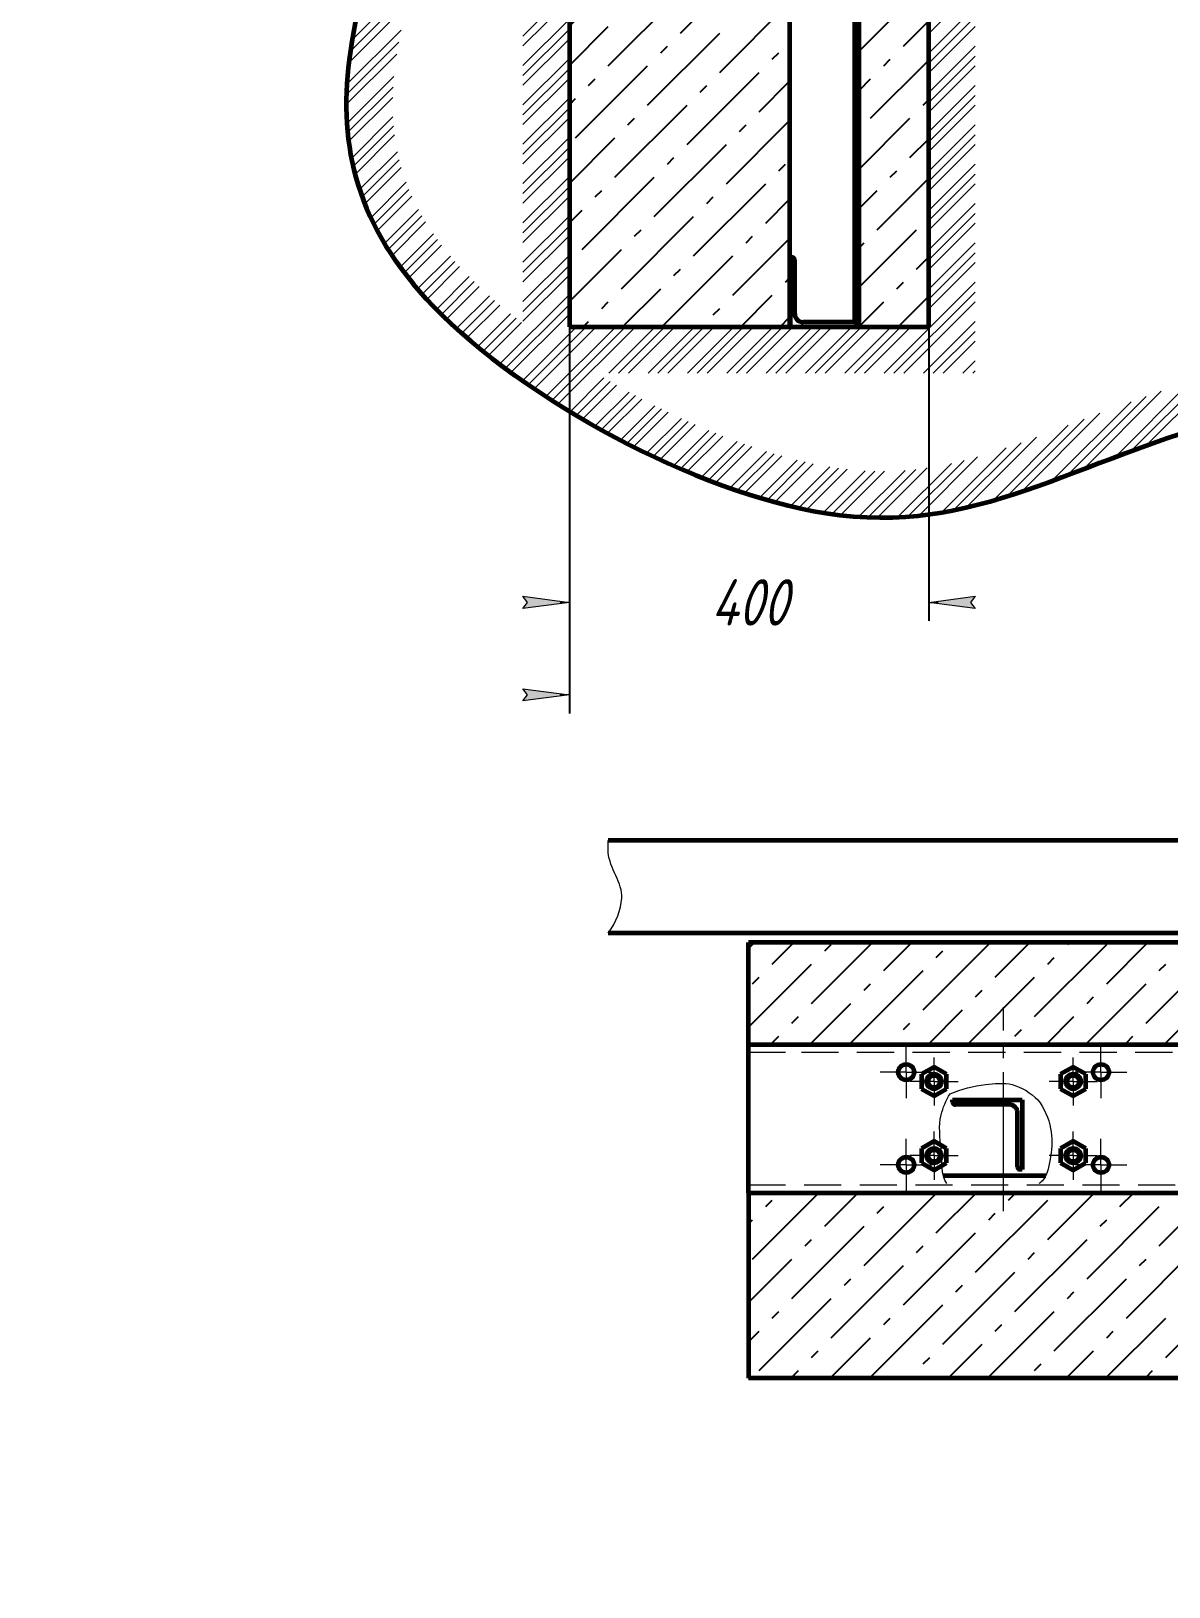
# Model space of a CAD drawing. Header units: millimetres. Extents: x 0 to 594, y 0 to 420.
# Drawn here: x 0 to 122.7, y 0 to 167.8 of the extents above; entities that cross this region are included whole.
import ezdxf

# ---------------------------------------------------------------- set-up
doc = ezdxf.new("R2010")
doc.units = ezdxf.units.MM
for name, pattern in [('K5LT32768', [0]), ('K5LT_AXLED', [19.5, 15, -1.5, 1.5, -1.5]), ('K5LT_BASIC', [0]), ('K5LT_DASHED', [6, 4, -2]), ('K5LT_THIN', [0])]:
    doc.linetypes.add(name, pattern=pattern)
doc.layers.add('LAYER', color=7, linetype='Continuous')
doc.layers.add('Системный слой', color=7, linetype='Continuous')
doc.styles.add('KDIMTEXTSTYLE', font='GOST_AU.SHX', dxfattribs={"width": 0.96, "oblique": 15, "height": 5})
doc.dimstyles.new('KDIMSTYLE (0.10)', dxfattribs={"dimtxt": 5, "dimasz": 1, "dimexe": 2, "dimexo": 0, "dimgap": 1, "dimtad": 1, "dimlfac": 9.99999985098839, "dimtxsty": 'KDIMTEXTSTYLE', "dimsah": 1, "dimcen": 0, "dimdle": 1, "dimadec": 0, "dimazin": 0, "dimtfac": 0.667, "dimtmove": 0, "dimatfit": 3, "dimfxl": 1, "dimtvp": 1, "dimtolj": 1, "dimtzin": 0, "dimarcsym": 0})
pattern_1 = [(45, (0, 0), (-4.242640687119285, 4.242640687119286), [11, -5]), (45, (9.19238815542512, 9.192388155425117), (-4.242640687119285, 4.242640687119286), [1, -15]), (45, (3.535533905932738, 7.778174593052023), (-4.242640687119285, 4.242640687119286), [11, -5]), (45, (12.72792206135786, 16.97056274847714), (-4.242640687119285, 4.242640687119286), [1, -15])]

# ---------------------------------------------------------------- blocks, each defined once
blk = doc.blocks.new('U168')
at = {"layer": 'Системный слой', "color": 5, "linetype": 'K5LT_BASIC', "lineweight": 60, "true_color": 0x0000ff}
for p, q in [((97.34842286083, 56.07295637277295), (95.99842284071343, 55.29353349775266)), ((98.69842288094648, 55.29353349775279), (97.34842286082991, 56.07295637277308)), ((95.99842284071345, 55.29353349775279), (95.99842284071345, 53.7346877477122)), ((95.99842284071345, 53.73468774771211), (97.34842286083003, 52.95526487269181)), ((97.34842286082991, 52.95526487269177), (98.69842288094648, 53.73468774771207)), ((98.69842288094648, 53.73468774771211), (98.69842288094648, 55.2935334977527))]:
    blk.add_line(p, q, dxfattribs=at)
blk = doc.blocks.new('U169')
at = {"layer": 'Системный слой', "color": 5, "linetype": 'K5LT_BASIC', "lineweight": 60, "true_color": 0x0000ff}
for p, q in [((112.3484230843474, 56.07295637277297), (110.9984230642308, 55.29353349775268)), ((113.6984231044639, 55.29353349775282), (112.3484230843473, 56.07295637277311)), ((110.9984230642308, 55.29353349775282), (110.9984230642308, 53.73468774771222)), ((110.9984230642308, 53.73468774771214), (112.3484230843474, 52.95526487269184)), ((112.3484230843473, 52.95526487269179), (113.6984231044639, 53.73468774771209)), ((113.6984231044639, 53.73468774771214), (113.6984231044639, 55.29353349775273))]:
    blk.add_line(p, q, dxfattribs=at)
blk = doc.blocks.new('U170')
at = {"layer": 'Системный слой', "color": 5, "linetype": 'K5LT_BASIC', "lineweight": 60, "true_color": 0x0000ff}
for p, q in [((112.3484230843474, 48.07295625356368), (110.9984230642308, 47.29353337854339)), ((110.9984230642308, 47.29353337854353), (110.9984230642308, 45.73468762850294)), ((113.6984231044639, 47.29353337854353), (112.3484230843473, 48.07295625356382)), ((113.6984231044639, 45.73468762850284), (113.6984231044639, 47.29353337854343)), ((110.9984230642308, 45.73468762850284), (112.3484230843474, 44.95526475348255)), ((112.3484230843473, 44.95526475348251), (113.6984231044639, 45.7346876285028))]:
    blk.add_line(p, q, dxfattribs=at)
blk = doc.blocks.new('U171')
at = {"layer": 'Системный слой', "color": 5, "linetype": 'K5LT_BASIC', "lineweight": 60, "true_color": 0x0000ff}
for p, q in [((97.34842286082996, 48.07295625356366), (95.99842284071339, 47.29353337854337)), ((95.9984228407134, 47.2935333785435), (95.9984228407134, 45.73468762850291)), ((98.69842288094644, 47.2935333785435), (97.34842286082987, 48.0729562535638)), ((98.69842288094644, 45.73468762850283), (98.69842288094644, 47.29353337854342)), ((95.9984228407134, 45.73468762850283), (97.34842286082998, 44.95526475348252)), ((97.34842286082987, 44.95526475348248), (98.69842288094644, 45.73468762850278))]:
    blk.add_line(p, q, dxfattribs=at)
blk = doc.blocks.new('U218')
at = {"layer": 'Системный слой', "color": 7, "linetype": 'K5LT32768', "lineweight": 18}
for p, q in [((34.6039865429651, 166.8724489494083), (41.23890041660619, 173.5073628247507)), ((34.40616008958216, 165.6139623259469), (40.85870143181781, 172.0665036616167)), ((53.03083194292203, 167.2680714308096), (58.03083194292203, 172.2680714308096)), ((53.03083194292201, 166.2074112590297), (58.03083194292202, 171.2074112590297)), ((96.78083252034173, 167.5310049652566), (101.7808325203418, 172.5310049652567)), ((34.2464958166817, 164.3936378812633), (40.50329686640519, 170.65043893099)), ((96.78083252034172, 165.4096846216969), (101.7808325203418, 170.409684621697)), ((34.04038171486674, 162.0662034358919), (39.88605455554607, 167.9118762765713)), ((53.03083194292203, 164.0860909154701), (58.03083194292203, 169.0860909154701)), ((53.03083194292203, 163.0254307436903), (58.03083194292202, 168.0254307436903)), ((96.78083252034172, 164.3490244499171), (101.7808325203418, 169.3490244499172)), ((96.78083252034173, 163.2883642781373), (101.7808325203418, 168.2883642781373)), ((33.99154321577932, 160.9567047650234), (39.63193084670888, 166.5970923959539)), ((53.03083194292203, 161.9647705719105), (58.03083194292203, 166.9647705719105)), ((96.78083252034172, 161.1670439345776), (101.7808325203418, 166.1670439345777)), ((33.97702840404013, 159.8815297813958), (39.41796253851264, 165.322463915971)), ((53.03083194292203, 159.8434502283508), (58.03083194292202, 164.8434502283508)), ((96.78083252034168, 160.1063837627978), (101.7808325203417, 165.1063837627978)), ((34.04523124851229, 157.8284122824182), (39.11716735473773, 162.9003483886436)), ((53.03083194292203, 158.782790056571), (58.03083194292201, 163.782790056571)), ((96.78083252034168, 159.045723591018), (101.7808325203417, 164.045723591018)), ((34.12506888075278, 156.8475897428789), (39.03061133138908, 161.7531321923435)), ((53.03083194292203, 157.7221298847912), (58.03083194292201, 162.7221298847911)), ((96.78083252034166, 156.9244032474583), (101.7808325203417, 161.9244032474584)), ((34.23351101521877, 155.8953717055588), (38.9851471454739, 160.6470078358201)), ((53.03083194292203, 155.6008095412315), (58.03083194292202, 160.6008095412315)), ((53.03083194292203, 154.5401493694517), (58.03083194292201, 159.5401493694517)), ((96.78083252034168, 155.8637430756785), (101.7808325203417, 160.8637430756785)), ((96.78083252034162, 154.8030829038986), (101.7808325203417, 159.8030829038987)), ((34.5307851889782, 154.0713255357649), (39.01161018165334, 158.5521505284399)), ((53.03083194292203, 153.4794891976719), (58.03083194292203, 158.4794891976719)), ((34.71703270738701, 153.1969128735356), (39.08029412048072, 157.5601742919171)), ((34.92672471068955, 152.3459447139163), (39.18366679381663, 156.6028867970434)), ((53.03083194292201, 151.3581688541122), (58.03083194292201, 156.3581688541122)), ((96.78083252034162, 152.681762560339), (101.7808325203417, 157.6817625603391)), ((96.7808325203416, 151.6211023885591), (101.7808325203417, 156.6211023885592)), ((35.41190850871204, 150.7098081683792), (39.48749239665072, 154.785392056318)), ((53.03083194292203, 150.2975086823324), (58.03083194292203, 155.2975086823324)), ((96.7808325203416, 150.5604422167793), (101.7808325203416, 155.5604422167794)), ((35.68528098766673, 149.9225204723645), (39.68448056268225, 153.9217200505698)), ((35.97785695422181, 149.1544362703296), (39.90926760180977, 153.0858469179138)), ((53.03083194292201, 149.2368485105526), (58.03083194292202, 154.2368485105526)), ((96.78083252034159, 148.4391218732196), (101.7808325203416, 153.4391218732197)), ((36.61699803041845, 147.6722570029645), (40.43582083192202, 151.4910798024524)), ((53.03083194292203, 147.115528166993), (58.03083194292203, 152.115528166993)), ((53.03083194292203, 146.0548679952131), (58.03083194292203, 151.0548679952131)), ((96.78083252034156, 147.3784617014398), (101.7808325203416, 152.3784617014399)), ((96.78083252034156, 146.31780152966), (101.7808325203416, 151.31780152966)), ((36.96188145441378, 146.956480255182), (40.73455595106424, 150.7291547518324)), ((37.32259984385722, 146.2565384723452), (41.05504125373965, 149.9889798826982)), ((53.03083194292201, 144.9942078234333), (58.03083194292201, 149.9942078234333)), ((38.08868950770628, 144.9013077931297), (41.75609812903133, 148.5687164144601)), ((38.49273771491902, 144.2446958285671), (42.13429807849846, 147.8862561921472)), ((53.03083194292201, 142.8728874798737), (58.03083194292202, 147.8728874798736)), ((96.78083252034155, 144.1964811861003), (101.7808325203416, 149.1964811861004)), ((96.78083252034155, 143.1358210143205), (101.7808325203416, 148.1358210143206)), ((38.90996975449869, 143.6012676963678), (42.52950122010275, 147.2207991619235)), ((53.03083194292201, 141.8122273080938), (58.03083194292202, 146.8122273080938)), ((96.78083252034153, 142.0751608425406), (101.7808325203416, 147.0751608425407)), ((39.78173930245958, 142.3517169007691), (43.36704705161202, 145.9370246450142)), ((40.23523325639052, 141.7445506829171), (43.80763279678024, 145.3169502233099)), ((40.69981985129607, 141.148477106044), (44.26169839043745, 144.7103556451763)), ((53.03083194292203, 140.751567136314), (58.03083194292201, 145.751567136314)), ((96.7808325203415, 139.953840498981), (101.7808325203415, 144.9538404989811)), ((41.66049076163324, 139.9878276712068), (45.207436042582, 143.5347729537721)), ((42.15574572088875, 139.4224224602992), (45.69782246929132, 142.9644992086157)), ((53.03083194292201, 138.6302467927543), (58.03083194292203, 143.6302467927544)), ((96.78083252034149, 138.8931803272012), (101.7808325203415, 143.8931803272012)), ((96.78083252034149, 137.8325201554213), (101.7808325203415, 142.8325201554214)), ((42.66043147550359, 138.8664480431339), (46.19910882683786, 142.4051253944684)), ((43.69666349730315, 137.7813597213735), (47.23228972400531, 141.3169859480676)), ((53.03083194292203, 137.5695866209746), (58.03083194292201, 142.5695866209745)), ((53.03083194292203, 136.5089264491947), (58.03083194292203, 141.5089264491947)), ((44.22743798235449, 137.2514740346456), (47.76310948163864, 140.7871455339297)), ((44.76606930968725, 136.729445189394), (48.30261739864751, 140.2659932787877)), ((50.51580523305414, 131.8725793957672), (58.03083194292201, 139.3876061056351)), ((91.96753613416858, 130.8979034256888), (101.7808325203415, 140.7111998118617)), ((93.02819630594838, 130.8979034256888), (101.7808325203415, 139.6505396400819)), ((45.8653759517632, 135.7074314887148), (49.4056691790306, 139.2477247159816)), ((46.4253904791782, 135.2067858443493), (49.96836307185841, 138.7497584370291)), ((46.99192969867131, 134.7126648920625), (50.53802383647101, 138.258759029863)), ((51.12225911729507, 131.4183731082283), (58.03083194292203, 138.3269459338553)), ((94.0888564777282, 130.8979034256888), (101.7808325203415, 138.5898794683021)), ((48.14360696276719, 133.7430218125996), (51.69706252184446, 137.2964773625409)), ((48.72831803803984, 133.2670727115848), (52.28593336538312, 136.8246880434356)), ((49.31869463877993, 132.7967891425913), (52.88074819809786, 136.3588427043704)), ((51.73381553797931, 130.9692693571326), (58.03083194292203, 137.2662857620755)), ((96.21017682128785, 130.8979034256888), (101.7808325203415, 136.4685591247424)), ((52.97182168073132, 130.0859551563251), (58.783769950095, 135.8979034256888)), ((53.59809235797159, 129.6515656617856), (59.84443012187481, 135.8979034256888)), ((54.22910596958511, 129.2219191016193), (60.90509029365465, 135.8979034256888)), ((55.50511244274659, 128.3766052312024), (63.02641063721427, 135.8979034256888)), ((56.15000249301215, 127.9608351061463), (64.0870708089941, 135.8979034256888)), ((56.79942907027787, 127.5496015151928), (65.14773098077393, 135.8979034256888)), ((62.26905132433356, 130.8979034256888), (67.26905132433357, 135.8979034256888)), ((63.32971149611338, 130.8979034256888), (68.32971149611339, 135.8979034256888)), ((64.39037166789319, 130.8979034256888), (69.39037166789322, 135.8979034256888)), ((66.51169201145285, 130.8979034256888), (71.51169201145287, 135.8979034256888)), ((67.57235218323265, 130.8979034256888), (72.57235218323268, 135.8979034256888)), ((68.63301235501248, 130.8979034256888), (73.63301235501248, 135.8979034256888)), ((70.75433269857211, 130.8979034256888), (75.75433269857214, 135.8979034256888)), ((71.81499287035196, 130.8979034256888), (76.81499287035196, 135.8979034256888)), ((72.87565304213177, 130.8979034256888), (77.87565304213177, 135.8979034256888)), ((74.9969733856914, 130.8979034256888), (79.99697338569142, 135.8979034256888)), ((76.05763355747123, 130.8979034256888), (81.05763355747123, 135.8979034256888)), ((77.11829372925106, 130.8979034256888), (82.11829372925106, 135.8979034256888)), ((79.2396140728107, 130.8979034256888), (84.23961407281072, 135.8979034256888)), ((80.30027424459053, 130.8979034256888), (85.30027424459053, 135.8979034256888)), ((81.36093441637036, 130.8979034256888), (86.36093441637036, 135.8979034256888)), ((83.48225475992999, 130.8979034256888), (88.48225475993, 135.8979034256888)), ((84.54291493170979, 130.8979034256888), (89.54291493170982, 135.8979034256888)), ((85.60357510348965, 130.8979034256888), (90.60357510348963, 135.8979034256888)), ((87.72489544704925, 130.8979034256888), (92.72489544704929, 135.8979034256888)), ((88.78555561882911, 130.8979034256888), (93.7855556188291, 135.8979034256888)), ((89.84621579060892, 130.8979034256888), (94.84621579060892, 135.8979034256888)), ((97.27083699306766, 130.8979034256888), (101.7808325203415, 135.4078989529626)), ((98.33149716484746, 130.8979034256888), (101.7808325203415, 134.3472387811827)), ((100.4528175084071, 130.8979034256888), (101.7808325203414, 132.2259184376231)), ((101.513477680187, 130.8979034256888), (101.7808325203414, 131.1652582658432)), ((58.11177522357094, 126.7406273249262), (61.75843897298992, 130.3872910743451)), ((58.77465551443174, 126.3428474440071), (62.4289105509293, 129.9971024805047)), ((59.44199349854167, 125.9495252563373), (63.10407979962844, 129.6116115574241)), ((116.8684830856069, 121.8577248801147), (124.9766705071533, 129.9659123017192)), ((118.5616870330805, 122.4902686558664), (126.4940602472469, 130.4226418699222)), ((120.2323886484925, 123.1003100994988), (127.9807517698891, 130.8486732139073)), ((60.79004532626185, 125.1762567404977), (64.46856876352703, 128.854780177763)), ((61.47077897333521, 124.7963302157913), (65.1579402064473, 128.4834914543428)), ((62.15601007835841, 124.4209011490347), (65.85211324208248, 128.1170043127613)), ((110.0491953227193, 119.2810778044073), (118.5920246548679, 127.8239071335266)), ((111.7388102306422, 119.9100325404427), (120.2344733107541, 128.4056956206595)), ((113.4465529790233, 120.5571151171489), (121.8468617923961, 128.9574239303998)), ((63.54008760844713, 123.6836583428991), (67.25507463678682, 127.3986453639035)), ((64.23901551256803, 123.3219260679107), (67.96399485638142, 127.0469054117183)), ((64.9426044398943, 122.9648548259712), (68.67798163475979, 126.7002320183168)), ((66.36402394329545, 122.2649539832928), (70.12155059030255, 126.0224806303011)), ((105.1989638636685, 117.6128268607119), (113.5230671557803, 125.9369301528049)), ((106.7701831122926, 118.1233859375382), (115.2304721299089, 126.5836749551537)), ((67.08200800714732, 121.9222778753649), (70.85136549028104, 125.6916353585055)), ((67.80496137965537, 121.5845710760932), (71.58671495297527, 125.3663246494896)), ((69.26620485113963, 120.9244942040217), (73.07466677504121, 124.7329561279233)), ((70.00474174260219, 120.602370923753), (73.82764511222535, 124.425274293324)), ((103.6809702983077, 117.1554934671123), (111.8094277341359, 125.2839509029279)), ((70.74874392815514, 120.2857129374899), (74.58691504495363, 124.123884054272)), ((72.25380852524796, 119.6694571910072), (76.12536839000242, 123.5410170557612)), ((73.01525062318242, 119.3702391171614), (76.90515601653502, 123.260144510514)), ((73.78292187996854, 119.0772502021677), (77.69245445083342, 122.9867827730353)), ((98.15872804866818, 115.8758919045934), (105.1297766406732, 122.846940496597)), ((99.45954005929568, 116.1160437439568), (106.748808256872, 123.4053119410814)), ((100.8119524026882, 116.4077959150986), (108.4096713772738, 124.0055148877934)), ((75.33797353924737, 118.5109815178869), (79.2912967557439, 122.4643047349299)), ((76.1259412247926, 118.2382890316524), (80.10385675668851, 122.2162045651968)), ((76.92132160217955, 117.9730092372634), (80.92598603075444, 121.977673666005)), ((78.53593917060815, 117.4663064625158), (82.60201534351165, 121.5323826350319)), ((79.35612233309894, 117.225829453338), (83.45780417826553, 121.3275112980059)), ((80.18563010914362, 116.9946770571597), (84.32701937575561, 121.136066323723)), ((93.40385110044068, 115.3636556434879), (99.21313669858878, 121.1729412416318)), ((94.532321994423, 115.4314663676222), (100.6016938302103, 121.5008382014735)), ((95.69865193266575, 115.5371361321602), (102.0514374387636, 121.8899216382519)), ((81.87535820913902, 116.5630848135399), (86.11212921591223, 120.7998558210167)), ((82.73722739561669, 116.3642938378153), (87.03223095338899, 120.6592973860114)), ((83.61177166030765, 116.1781779211493), (87.97376861718433, 120.5401748799519)), ((85.4040856599063, 115.8491715787132), (89.93034419253888, 120.3754301099345)), ((86.32510802451345, 115.709533770046), (90.95073491355447, 120.3351606590562)), ((87.26495860186296, 115.588724175585), (92.00333024881797, 120.32709582254)), ((89.20779476759402, 115.4102399977687), (94.21968423675786, 120.4221294669216)), ((90.21457835358883, 115.3563634123601), (95.39152814159898, 120.5333131999815)), ((91.24782948285886, 115.3289543694627), (96.61157039614186, 120.6926952827573))]:
    blk.add_line(p, q, dxfattribs=at)
blk = doc.blocks.new('KDIMARROW_01')
at = {"layer": 'LAYER'}
blk.add_hatch(color=0, dxfattribs=at).paths.add_polyline_path([(0, 0), (-5, 0.658262491226197), (-4.5, 5.51091059616309e-16), (-5, -0.6582624912261956)])
at = {"layer": 'LAYER', "color": 0, "linetype": 'K5LT_THIN', "lineweight": 18}
for p, q in [((-4.5, 5.51091059616309e-16), (-5, 0.658262491226197)), ((-5, 0.658262491226197), (0, 0)), ((0, 0), (-5, -0.6582624912261956)), ((-5, -0.6582624912261956), (-4.5, 5.51091059616309e-16))]:
    blk.add_line(p, q, dxfattribs=at)
at = {"layer": 'Системный слой', "color": 0, "linetype": 'K5LT_THIN', "lineweight": 18}
blk.add_line((0, 0), (-1, 0), dxfattribs=at)
blk = doc.blocks.new('U220')
at = {"layer": 'Системный слой', "color": 30, "linetype": 'K5LT_AXLED', "lineweight": 18, "true_color": 0xff8000}
for q in [(94.34842281612634, 58.31411064955543), (91.54842280420542, 55.51411063763451), (94.34842281612634, 52.71411062571358), (97.14842282804727, 55.51411063763451)]:
    blk.add_line((94.34842281612634, 55.51411063763451), q, dxfattribs=at)
blk = doc.blocks.new('U221')
at = {"layer": 'Системный слой', "color": 30, "linetype": 'K5LT_AXLED', "lineweight": 18, "true_color": 0xff8000}
for q in [(94.34842281612634, 48.31411050054307), (91.54842280420542, 45.51411048862214), (97.14842282804727, 45.51411048862214), (94.34842281612634, 42.71411047670121)]:
    blk.add_line((94.34842281612634, 45.51411048862214), q, dxfattribs=at)
blk = doc.blocks.new('U222')
at = {"layer": 'Системный слой', "color": 30, "linetype": 'K5LT_AXLED', "lineweight": 18, "true_color": 0xff8000}
for q in [(97.34842286082991, 49.11411051246387), (94.74842285188922, 46.51411050352317), (99.94842286977061, 46.51411050352317), (97.34842286082991, 43.91411049458247)]:
    blk.add_line((97.34842286082991, 46.51411050352317), q, dxfattribs=at)
blk = doc.blocks.new('U223')
at = {"layer": 'Системный слой', "color": 30, "linetype": 'K5LT_AXLED', "lineweight": 18, "true_color": 0xff8000}
for q in [(97.34842286082988, 57.11411063167312), (94.74842285188919, 54.51411062273242), (97.34842286082988, 51.91411061379173), (99.94842286977058, 54.51411062273242)]:
    blk.add_line((97.34842286082988, 54.51411062273242), q, dxfattribs=at)
blk = doc.blocks.new('U231')
at = {"layer": 'Системный слой', "color": 30, "linetype": 'K5LT_AXLED', "lineweight": 18, "true_color": 0xff8000}
for q in [(112.3484230843473, 57.11411063167318), (109.7484230754066, 54.51411062273248), (112.3484230843473, 51.91411061379178), (114.948423093288, 54.51411062273248)]:
    blk.add_line((112.3484230843473, 54.51411062273248), q, dxfattribs=at)
blk = doc.blocks.new('U232')
at = {"layer": 'Системный слой', "color": 30, "linetype": 'K5LT_AXLED', "lineweight": 18, "true_color": 0xff8000}
for q in [(115.3484231290507, 58.31411064955506), (112.5484231171298, 55.51411063763414), (118.1484231409717, 55.51411063763414), (115.3484231290507, 52.71411062571321)]:
    blk.add_line((115.3484231290507, 55.51411063763414), q, dxfattribs=at)
blk = doc.blocks.new('U233')
at = {"layer": 'Системный слой', "color": 30, "linetype": 'K5LT_AXLED', "lineweight": 18, "true_color": 0xff8000}
for q in [(115.3484231290507, 48.31411050054341), (112.5484231171298, 45.51411048862249), (118.1484231409717, 45.51411048862249), (115.3484231290507, 42.71411047670155)]:
    blk.add_line((115.3484231290507, 45.51411048862249), q, dxfattribs=at)
blk = doc.blocks.new('U234')
at = {"layer": 'Системный слой', "color": 30, "linetype": 'K5LT_AXLED', "lineweight": 18, "true_color": 0xff8000}
for q in [(112.3484230843473, 49.11411051246389), (109.7484230754066, 46.51411050352319), (112.3484230843473, 43.91411049458249), (114.948423093288, 46.51411050352319)]:
    blk.add_line((112.3484230843473, 46.51411050352319), q, dxfattribs=at)
blk = doc.blocks.new('U242')
at = {"layer": 'Системный слой', "color": 5, "linetype": 'K5LT_BASIC', "lineweight": 60, "true_color": 0x0000ff}
for p, q in [((82.03288370046928, 143.3979035374475), (81.83288369748905, 143.3979035374475)), ((81.83288369748905, 143.3979035374475), (81.83288369748905, 135.8979034256888)), ((82.33288370493963, 137.2979034465504), (82.33288370493963, 143.0979035329771)), ((89.03288380477741, 136.3979034331393), (83.23288371835068, 136.3979034331393)), ((89.33288380924776, 135.8979034256888), (89.33288380924776, 136.097903428669)), ((81.83288369748905, 135.8979034256888), (89.33288380924776, 135.8979034256888))]:
    blk.add_line(p, q, dxfattribs=at)
for centre, radius, start, end in [((82.03288370046928, 143.0979035329771), 0.3000000044703484, 0, 90), ((83.23288371835068, 137.2979034465504), 0.9000000134110451, 180, 270), ((89.03288380477741, 136.097903428669), 0.3000000044703484, 0, 90)]:
    blk.add_arc(centre, radius, start, end, dxfattribs=at)
blk = doc.blocks.new('U541')
at = {"layer": 'Системный слой', "color": 5, "linetype": 'K5LT_BASIC', "lineweight": 60, "true_color": 0x0000ff}
for p, q in [((99.34842289063216, 52.31411058994982), (99.34842289063216, 52.51411059293005)), ((99.34842289063216, 52.51411059293005), (106.8484230023909, 52.51411059293005)), ((106.8484230023909, 52.51411059293005), (106.8484230023909, 45.01411048117134)), ((105.4484229815292, 52.01411058547947), (99.64842289510251, 52.01411058547947)), ((106.3484229949403, 45.31411048564169), (106.3484229949403, 51.11411057206843)), ((106.8484230023909, 45.01411048117134), (106.6484229994106, 45.01411048117134))]:
    blk.add_line(p, q, dxfattribs=at)
for centre, radius, start, end in [((99.64842289510251, 52.31411058994982), 0.3000000044703484, 180, 270), ((105.4484229815292, 51.11411057206843), 0.9000000134110451, 0, 90), ((106.6484229994106, 45.31411048564169), 0.3000000044703484, 180, 270)]:
    blk.add_arc(centre, radius, start, end, dxfattribs=at)

msp = doc.modelspace()

# ---------------------------------------------------------------- hatches: boundary and pattern name
at = {"layer": 'Системный слой'}
h = msp.add_hatch(dxfattribs=at)
h.set_pattern_fill('Бетон', angle=45, style=0, pattern_type=0)
h.set_pattern_definition(pattern_1)
h.paths.add_polyline_path([(58.03083194292147, 241.3979049977619), (81.78083229682404, 241.3979049977619), (81.78083229682404, 279.4979055654955), (58.03083194292147, 279.4979055654955), (58.03083194292147, 285.8979056608629), (53.03083186841221, 285.8979056608629), (53.03083186841621, 205.89790446877), (58.03083194292183, 205.8979044687701), (58.03083194292147, 213.3979045805288), (81.78083229682404, 213.3979045805288), (81.78083229682404, 236.3979049232557), (58.03083194292147, 236.3979049232557)])
h.paths.add_polyline_path([(89.28083240858275, 241.3979049977619), (139.5156552237502, 241.3979049977618), (139.5156552237499, 278.4979056683136), (118.5308328444417, 278.4979056683136), (118.5308328444417, 279.4979055654955), (89.28083240858275, 279.4979055654955)])
h.paths.add_polyline_path([(89.28083240858275, 213.3979045805288), (153.0308333585318, 213.3979045805288), (153.0308333585318, 216.5839943952379), (153.0308333585318, 235.8979049158051), (147.0156553355088, 235.8979049158051), (147.0156553355088, 234.8979049009037), (139.5156552237501, 234.8979049009037), (139.5156552237501, 235.8979049158051), (89.28083240858275, 235.8979049158051)])
h.paths.add_polyline_path([(163.0308335075434, 241.3979049977619), (198.7808340402599, 241.3979049977619), (198.7808340402599, 279.4979055654955), (182.8720398378347, 279.4979055654955), (169.530833604401, 279.4979055654955), (169.530833604401, 278.4979056683136), (163.0308335075434, 278.4979056683136)])
h.paths.add_polyline_path([(153.0308333585318, 263.7040560810639), (153.0308333585318, 278.4979056683136), (151.9530627715435, 278.4979056683136), (147.0156553355088, 278.4979056683136), (147.0156553355088, 241.3979049977619), (153.0308333585318, 241.3979049977619), (153.0308333585318, 257.0979052317097)])
h.paths.add_polyline_path([(180.7132434390008, 235.8979049158051), (163.0308335075434, 235.8979049158051), (163.0308335075434, 213.3979045805288), (198.7808340402599, 213.3979045722037), (198.7808340402599, 235.8979049158051), (182.8720398378347, 235.8979049158051)])
h.paths.add_polyline_path([(220.0147060486285, 241.3979049977618), (220.0147060486285, 279.4979055654955), (206.2808341520186, 279.4979055654955), (206.2808341520186, 241.3979049977617)])
h.paths.add_polyline_path([(206.2808341520186, 235.8979049158051), (206.2808341520186, 213.3979045805288), (220.0147060486285, 213.3979045805288), (220.0147060486285, 235.8979049158051)])
h.paths.add_polyline_path([(81.78083229682404, 135.8979034256888), (81.78083229682404, 185.0372019241255), (81.78083229682404, 205.8979044687701), (58.03083194292201, 205.89790446877), (58.03083194292201, 135.8979034256888)])
h.paths.add_polyline_path([(198.7808340402599, 205.8979044687701), (89.28083240858275, 205.8979044687701), (89.28083240858311, 183.7821330417248), (89.28083240858275, 136.3979034331393), (89.03288380477741, 136.3979034331393), (89.23392996057294, 136.3205700986537), (89.33132565382498, 136.1284397254203), (89.33288380924776, 136.097903428669), (89.33288380924796, 135.8979034256888), (96.78083252034146, 135.8979034256888), (96.78083252034202, 195.8979043197583), (144.0308332244213, 195.8979043197585), (191.2808339285006, 195.8979043197585), (191.2808339285012, 135.8979034256888), (198.7808340402599, 135.8979034256888), (198.7808340402599, 136.1051415513027), (198.8581673747456, 136.3061877070982), (199.0502977479789, 136.4035834003502), (199.0808340447303, 136.405141555773), (198.7808340402599, 136.405141555773), (198.7808340402599, 185.0372019158006)])
h.paths.add_polyline_path([(230.0308345059212, 205.8979044687701), (206.2808341520186, 205.897904460445), (206.280834152019, 183.7821330333997), (206.2808341520186, 143.4051416600811), (206.2808341520186, 135.8979034256888), (230.0308345059206, 135.8979034256888)])
h = msp.add_hatch(dxfattribs=at)
h.set_pattern_fill('Бетон', angle=45, style=0, pattern_type=0)
h.set_pattern_definition(pattern_1)
h.paths.add_polyline_path([(211.83083423472, 69.49718886564114), (77.3484225628066, 69.49718886564116), (77.34842256280668, 58.51411068233717), (154.030833373433, 58.51411068233716), (153.6407982922752, 58.59331068351733), (153.3125447679728, 58.81836540687091), (153.0980681587753, 59.15362618421869), (153.0308333585318, 59.51411069723832), (153.0308333585318, 67.51411081644761), (153.110033359712, 67.90414589760539), (153.3350880830655, 68.23239942190776), (153.6703488604133, 68.44687603110526), (154.030833373433, 68.51411083134877), (162.0308334926422, 68.51411083134877), (162.4208685738, 68.4349108301686), (162.7491220981024, 68.20985610681502), (162.9635987072999, 67.87459532946727), (163.0308335075434, 67.51411081644761), (163.0308335075434, 59.51411069723832), (162.9516335063632, 59.12407561608055), (162.7265787830096, 58.79582209177817), (162.3913180056619, 58.58134548258068), (162.0308334926422, 58.51411068233717), (221.0308343718106, 58.51411068233718), (220.6407992906529, 58.59331068351734), (220.3125457663505, 58.81836540687092), (220.098069157153, 59.1536261842187), (220.0308343569095, 59.51411069723834), (220.0308343569095, 64.31411076876397), (211.83083423472, 64.31411076876397)])
h.paths.add_polyline_path([(179.1896289143444, 22.51411014589528), (230.0308345059211, 22.51411014589544), (230.0308345059211, 42.51411044391858), (179.1896289143444, 42.51411044391854)])
h.paths.add_polyline_path([(77.34842256280668, 22.51411014589527), (128.1896281543852, 22.51411014589529), (128.1896281543852, 42.51411044391853), (77.34842256280668, 42.51411044391848)])

# ---------------------------------------------------------------- linework, layer by layer
at = {"layer": 'Системный слой', "color": 5, "linetype": 'K5LT_BASIC', "lineweight": 60, "true_color": 0x0000ff}
for p, q in [((58.03083194292201, 205.89790446877), (58.03083194292201, 135.8979034256888)), ((96.78083252034146, 135.8979034256888), (96.78083252034202, 195.8979043197585)), ((81.78083229682404, 185.0372019241256), (81.78083229682404, 135.8979034256888)), ((88.78083240113217, 184.0304700333564), (88.78083240113217, 136.3979034331393)), ((89.28083240858275, 136.3979034331394), (89.28083240858311, 183.7821330417248)), ((88.78083240113217, 136.3979034331393), (89.28083240858275, 136.3979034331393)), ((58.03083194292201, 135.8979034256888), (81.78083229682404, 135.8979034256888)), ((81.78083229682404, 135.8979034256888), (89.28083240858275, 135.8979034256888)), ((89.33288380924796, 135.8979034256888), (96.78083252034146, 135.8979034256888)), ((211.83083423472, 80.49948019350202), (62.23083270169697, 80.51411399900523)), ((211.83083423472, 70.52874167781198), (62.23083270169697, 70.51410787230876)), ((211.83083423472, 69.49718886564114), (77.3484225628066, 69.49718886564119)), ((77.34842256280683, 58.51411068233721), (77.3484225628066, 69.49718886564116)), ((77.34842256280668, 58.51411068233717), (224.4808344232196, 58.51411068233717)), ((77.34842256280668, 42.51411044391854), (77.34842256280668, 58.51411068233721)), ((98.3490007349733, 44.3541104331895), (109.4099464296572, 44.3541104331895)), ((77.34842256280668, 42.5141104439185), (130.8896281946183, 42.51411044391853)), ((77.34842256280668, 42.51411044391848), (77.34842256280668, 22.51411014589526)), ((128.1896281543852, 22.51411014589528), (77.34842256280668, 22.51411014589527))]:
    msp.add_line(p, q, dxfattribs=at)
at = {"layer": 'Системный слой', "color": 30, "linetype": 'K5LT_AXLED', "lineweight": 18, "true_color": 0xff8000}
msp.add_line((104.8484229725886, 40.51411044391853), (104.8484229725886, 62.51411071213961), dxfattribs=at)
at = {"layer": 'Системный слой', "color": 7, "linetype": 'K5LT_DASHED', "lineweight": 18}
for p, q in [((77.34842256280668, 57.67411070796717), (82.34842263731248, 57.67411070796717)), ((83.04124295822893, 57.67411070796717), (230.0308345059209, 57.67411070796717)), ((77.34842256280668, 43.3541104182885), (230.0308345059211, 43.35411041828858))]:
    msp.add_line(p, q, dxfattribs=at)
at = {"layer": 'Системный слой', "color": 5, "linetype": 'K5LT_BASIC', "lineweight": 60, "true_color": 0x0000ff}
for centre, radius in [((94.34842281612634, 55.51411063763454), 0.850000012665987), ((115.3484231290507, 55.51411063763416), 0.850000012665987), ((97.34842286082991, 54.51411062273245), 0.800000011920929), ((97.34842286082991, 54.51411062273249), 0.6500000096857548), ((112.3484230843473, 54.51411062273247), 0.800000011920929), ((112.3484230843473, 54.5141106227325), 0.6500000096857548), ((97.34842286082987, 46.51411050352316), 0.800000011920929), ((97.34842286082988, 46.5141105035232), 0.6500000096857548), ((112.3484230843473, 46.51411050352318), 0.800000011920929), ((112.3484230843473, 46.51411050352321), 0.6500000096857548), ((94.34842281612634, 45.51411048862218), 0.850000012665987), ((115.3484231290507, 45.51411048862251), 0.850000012665987)]:
    msp.add_circle(centre, radius, dxfattribs=at)
msp.add_open_spline([(40.28177291015372, 285.8979056608629), (11.95369908049665, 254.6360602628754), (54.97949620073432, 217.0021466157798), (30.99127549872564, 165.3584930600529), (37.20900749258064, 136.6155988765472), (115.1316202439673, 94.55848681654389), (125.4333808746813, 148.4191550292723), (228.7010246616838, 117.9785368164041)], degree=3, knots=[0, 0, 0, 0, 2.359876337436209, 3.237831671139926, 4.005964068479531, 4.904043376579388, 7, 7, 7, 7], dxfattribs=at)
at = {"layer": 'Системный слой', "color": 7, "linetype": 'K5LT_THIN', "lineweight": 18}
for points, knots in [([(62.23083270169697, 70.51410787230876), (63.09694719807979, 71.75659384971794), (63.58106479553678, 73.01437630168222), (63.68318549406796, 74.2874552282016), (63.81260651126095, 75.90087123501425), (62.32956264525998, 77.50766387019938), (62.23083270169697, 79.20140786116885), (62.20553972290675, 79.63531706129234), (62.20553972290674, 80.07288577390446), (62.23083270169697, 80.51411399900525)], [0, 0, 0, 0, 1, 1, 1, 2, 2, 2, 3, 3, 3, 3]), ([(99.08501480712955, 53.18979847580118), (100.3316908475791, 53.70732942101512), (101.6024273498534, 54.03543348101907), (102.8972243139524, 54.17411065581303), (103.8451298064275, 54.2756345698419), (104.8845404531863, 54.40961679068393), (105.7796266239893, 54.17411065581303), (106.7752416168182, 53.9121543811781), (107.8389494627375, 53.27194854736764), (108.5225578545082, 52.51411059293004), (109.2454151578398, 51.71276188700175), (109.6999649878008, 50.50737949480418), (109.9172686496873, 49.42407932881763), (110.1079830825566, 48.47333153658217), (110.0714590421431, 47.41720470171511), (109.9172686496873, 46.44869629910222), (109.7785759531919, 45.57753279924073), (109.6266554446127, 44.49922795936676), (109.1269325324191, 43.89172650794048), (109.0003225982856, 43.7378097735376), (108.8436072978979, 43.61438531309211), (108.6642095796404, 43.51411045882185)], [0, 0, 0, 0, 1, 1, 1, 2, 2, 2, 3, 3, 3, 4, 4, 4, 5, 5, 5, 6, 6, 6, 7, 7, 7, 7]), ([(98.72852307839618, 43.51411045883749), (98.05910166262548, 44.41971377343533), (98.2147668930283, 45.96198745452776), (98.10871725050413, 47.19254205653098), (98.00266940767631, 48.42307577562958), (97.81565167001352, 49.73218188220078), (98.10871725050413, 50.91177084367533), (98.30401033504268, 51.69782550894295), (98.62944285391784, 52.45716805298484), (99.0850148071296, 53.18979847580118)], [0, 0, 0, 0, 1, 1, 1, 2, 2, 2, 3, 3, 3, 3])]:
    msp.add_open_spline(points, degree=3, knots=knots, dxfattribs=at)

# ---------------------------------------------------------------- block references
at = {"layer": 'Системный слой'}
for name in ['U218', 'U242', 'U220', 'U223', 'U231', 'U232', 'U168', 'U169', 'U541', 'U222', 'U234', 'U221', 'U171', 'U170', 'U233']:
    msp.add_blockref(name, (0, 0), dxfattribs=at)

# ---------------------------------------------------------------- dimensions: what is measured, and where the dimension line sits
at = {"layer": 'Системный слой', "color": 7}
msp.add_linear_dim(base=(58.03083194292726, 96.21107787083828), p1=(230.0308345059212, 205.8979044687701), p2=(58.03083194292203, 205.8979044687702), location=(144.0308332244269, 96.21107787084239), dimstyle='KDIMSTYLE (0.10)', override={"dimexo": 0, "dimpost": '\\H5.0;\\W0.965;\\Q15;<>\\H5.0;\\W0.965;\\Q15;\\Q15;*', "dimblk1": 'KDIMARROW_01', "dimblk2": 'KDIMARROW_01', "dimse1": 0, "dimse2": 0, "dimclrt": 7, "dimtolj": 1}, dxfattribs=at).render()
msp.add_linear_dim(base=(58.03083194292203, 106.184384412789), p1=(96.78083252034148, 135.8979034256888), p2=(58.03083194292203, 135.8979034256889), location=(77.40583223163175, 106.184384412789), text='\\H5.0;\\W0.965;\\Q15;\\H5.0;\\W0.965;\\Q15;\\Q15;400', dimstyle='KDIMSTYLE (0.10)', override={"dimexo": 0, "dimblk1": 'KDIMARROW_01', "dimblk2": 'KDIMARROW_01', "dimse1": 0, "dimse2": 0, "dimclrt": 7, "dimtolj": 1}, dxfattribs=at).render()

doc.saveas('drawing.dxf')
